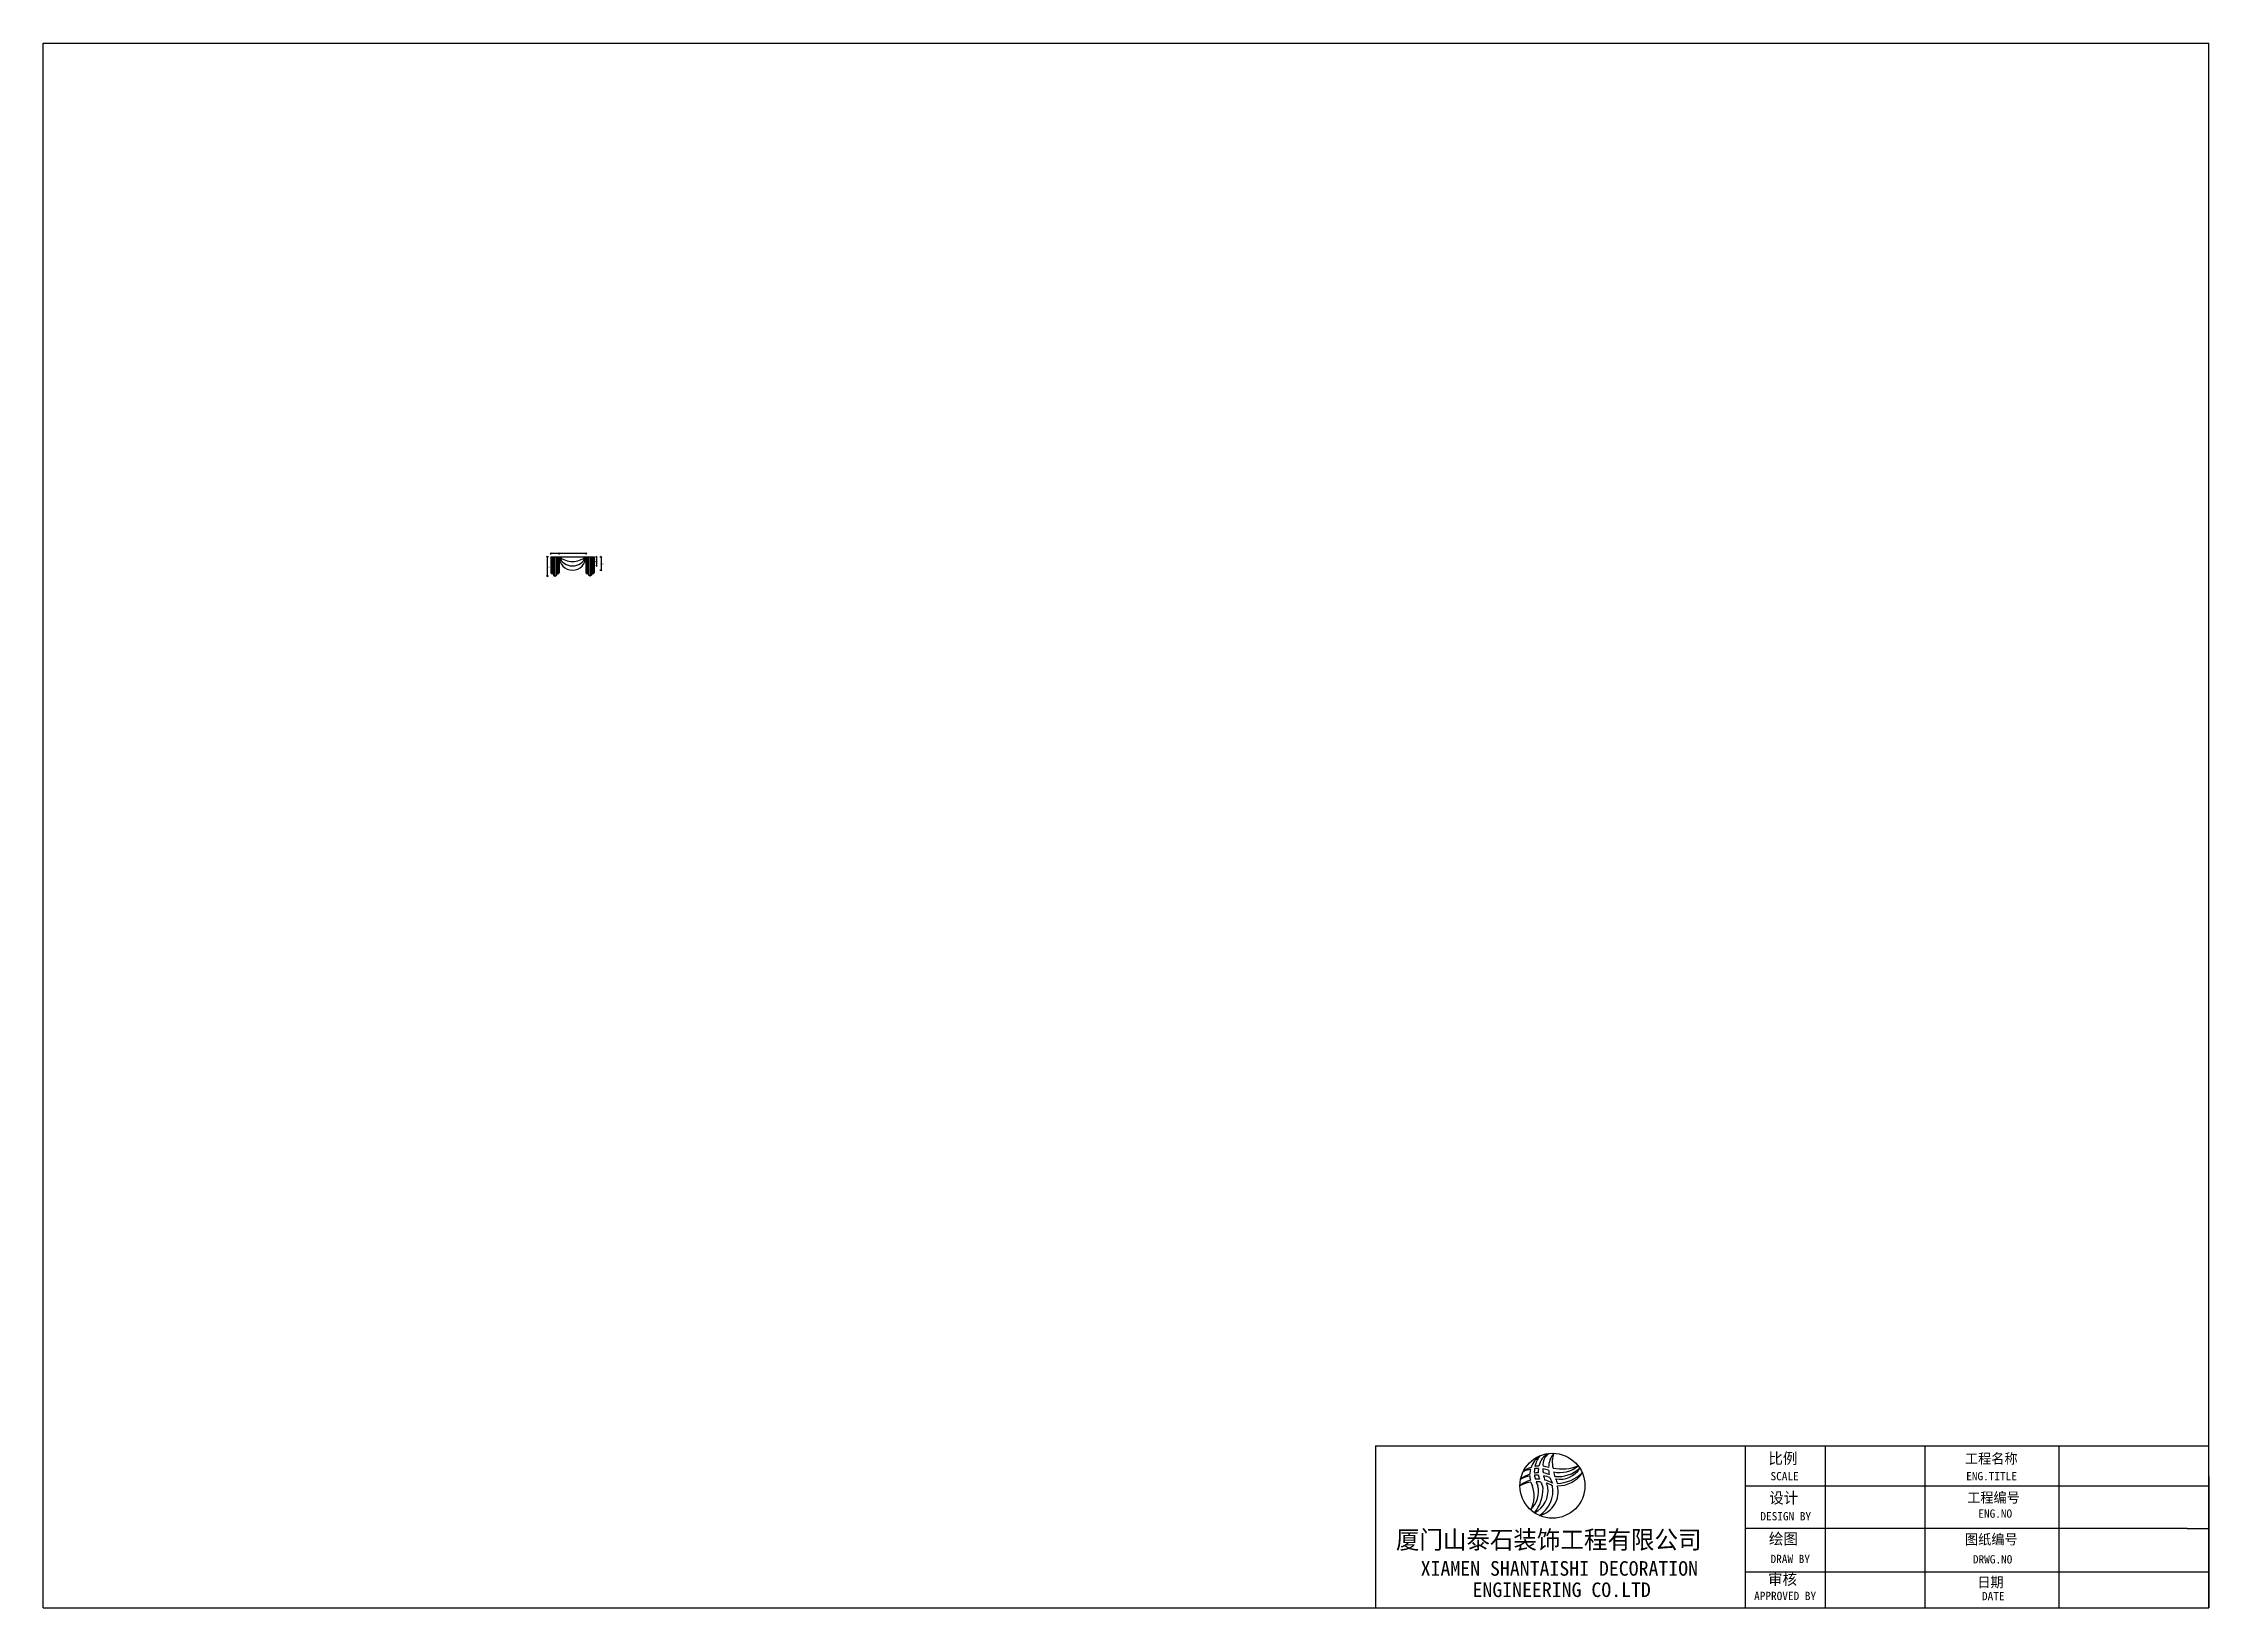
# Model space of a CAD drawing. Header units: metres. Extents: x 203 to 603, y -201 to 88.
import ezdxf

# ---------------------------------------------------------------- set-up
doc = ezdxf.new("R2010")
doc.units = ezdxf.units.M

# ---------------------------------------------------------------- blocks, each defined once
blk = doc.blocks.new('A$C6804686B')
blk.add_circle((40, 40), 40)
for centre, radius, start, end in [((23.16, 21.01), 35.1, 108.35, 129.33), ((21.87, 36.19), 27.69, 107.15, 130.42), ((22.01, 18.84), 42.47, 102.24, 115.21), ((40.93, 53.09), 28.85, 165.43, 177.53), ((40.93, 53.09), 28.85, 125.26, 160.66), ((51.15, 56.66), 33.49, 172.35, 181.96), ((23.85, 12.76), 43.19, 91.79, 98.22), ((22.01, 18.84), 42.47, 88.95, 95.48), ((24.29, 29.17), 35.1, 91.47, 99.63), ((51.15, 56.66), 33.49, 143.36, 167.71), ((50.91, 57.09), 28.44, 171.49, 182.34), ((42.99, 61.18), 19.84, 112.6, 171.05), ((67.47, 60.19), 39.21, 179.04, 186.57), ((22.01, 18.84), 42.47, 71.85, 81.52), ((44.56, 66.11), 16.24, 124.48, 187.37), ((24.29, 29.17), 35.1, 71.85, 83.19), ((23.16, 21.01), 35.1, 68.65, 81.21), ((61.98, 62.5), 26.76, 139.17, 179.93), ((70.78, 60.96), 35.59, 182.83, 191.76), ((68.07, 69.42), 28.38, 158.13, 195.58), ((51.75, 116.04), 55.36, 258.52, 291.11), ((49.27, 91.32), 35.03, 257.24, 309.8), ((109.8, 71.2), 69.7, 191.62, 196.56), ((46.68, 91.01), 39.84, 264.69, 312.56), ((49.44, 76.37), 28.33, 258.67, 328.74), ((44.39, 89.18), 46.28, 272.1, 314.2), ((47.23, 74.99), 35.03, 268.14, 327.17), ((22.25, 12.85), 35.1, 105.61, 129.33), ((19.96, 2.52), 42.47, 98.9, 118.04), ((20.87, 10.68), 42.47, 101.93, 118.04), ((40.93, 53.09), 28.85, 181.71, 192.88), ((-8.67, 33.22), 31.5, 314.21, 12.43), ((-17.4, 27.4), 34.97, 331.36, 21.09), ((40.93, 53.09), 28.85, 197.37, 207.02), ((4.31, 33.72), 30.2, 296.59, 8.09), ((-17.55, 35.99), 45.92, 320.39, 1.05), ((20.87, 10.68), 42.47, 87.46, 94.08), ((51.15, 56.66), 33.49, 186.2, 194.92), ((22.13, 19.83), 28.41, 86.42, 96.77), ((19.96, 2.52), 42.47, 82.72, 90.28), ((51.15, 56.66), 33.49, 200.39, 209.82), ((50.91, 57.09), 28.44, 188.06, 198.27), ((16.75, 32.69), 30.24, 283.88, 13.95), ((4.31, 33.72), 36.2, 302.95, 9.96), ((50.91, 57.09), 28.44, 205.97, 212.15), ((18.36, 36.64), 10, 1.05, 32.15), ((20.87, 10.68), 42.47, 67.8, 78.89), ((67.47, 60.19), 39.21, 191.53, 199.73), ((22.25, 12.85), 35.1, 59.7, 76.3), ((19.96, 2.52), 42.47, 61.91, 73.35), ((67.47, 60.19), 39.21, 205.67, 208.7), ((24.31, 36.56), 10, 8.09, 28.7), ((70.78, 60.96), 35.59, 197.93, 210.01), ((109.8, 71.2), 69.7, 198.93, 203.93)]:
    blk.add_arc(centre, radius, start, end)
blk = doc.blocks.new('_OBLIQUE')
at = {"color": 0, "linetype": 'BYBLOCK'}
blk.add_line((-0.5, -0.5), (0.5, 0.5), dxfattribs=at)

msp = doc.modelspace()

# ---------------------------------------------------------------- linework, layer by layer
for p, q in [((295.86, -6.92), (295.52, -6.92)), ((295.65, -6.92), (295.65, -10.52)), ((296.32, -6.92), (304.29, -6.92)), ((296.32, -6.92), (296.32, -9.92)), ((296.33, -6.53), (296.33, -6.21)), ((297.82, -6.33), (296.33, -6.33)), ((296.57, -6.92), (296.57, -10.12)), ((296.82, -6.92), (296.82, -10.32)), ((297.07, -6.92), (297.07, -10.52)), ((297.32, -6.92), (297.32, -10.32)), ((297.57, -6.92), (297.57, -10.12)), ((297.82, -6.27), (297.82, -6.21)), ((297.82, -6.53), (297.82, -6.21)), ((302.82, -6.33), (297.82, -6.33)), ((297.82, -6.92), (297.82, -9.92)), ((302.79, -6.92), (302.79, -9.92)), ((302.82, -6.53), (302.82, -6.21)), ((303.04, -6.92), (303.04, -10.12)), ((303.29, -6.92), (303.29, -10.32)), ((303.54, -6.92), (303.54, -10.52)), ((303.79, -6.92), (303.79, -10.32)), ((304.04, -6.92), (304.04, -10.12)), ((304.29, -6.92), (304.29, -9.92)), ((304.55, -6.92), (304.84, -6.92)), ((304.55, -7.82), (304.84, -7.82)), ((304.66, -7.82), (304.59, -7.82)), ((304.72, -6.92), (304.72, -7.82)), ((304.72, -7.82), (304.72, -8.62)), ((305.37, -6.92), (305.74, -6.92)), ((305.62, -6.92), (305.62, -9.41)), ((295.86, -10.52), (295.52, -10.52)), ((296.32, -9.92), (296.57, -10.12)), ((296.57, -10.12), (296.82, -9.92)), ((296.82, -10.32), (297.07, -10.52)), ((297.07, -10.52), (297.32, -10.32)), ((297.32, -9.92), (297.57, -10.12)), ((297.57, -10.12), (297.82, -9.92)), ((303.04, -10.12), (302.79, -9.92)), ((303.29, -9.92), (303.04, -10.12)), ((303.54, -10.52), (303.29, -10.32)), ((303.79, -10.32), (303.54, -10.52)), ((304.04, -10.12), (303.79, -9.92)), ((304.29, -9.92), (304.04, -10.12)), ((304.84, -8.62), (304.59, -8.62)), ((305.37, -9.41), (305.74, -9.41)), ((516.91, -171.2), (516.91, -201.08)), ((531.69, -171.2), (531.69, -201.08)), ((550.09, -171.2), (550.09, -201.08)), ((574.84, -171.2), (574.84, -201.08)), ((516.91, -178.54), (574.84, -178.54)), ((574.84, -178.54), (602.55, -178.54)), ((516.91, -186.41), (598.6, -186.41)), ((598.6, -186.43), (602.55, -186.43)), ((516.91, -194.47), (602.55, -194.47)), ((448.66, -201.08), (602.55, -201.08))]:
    msp.add_line(p, q)
for points in [[(202.55, -201.08), (202.55, 87.92)], [(202.55, 87.92), (602.55, 87.92)], [(202.55, 87.92), (602.55, 87.92)], [(602.55, -201.08), (602.55, 87.92)], [(448.66, -171.2), (602.55, -171.2)], [(448.66, -171.2), (448.66, -201.08)], [(602.55, -176.87), (602.55, -201.08)], [(202.55, -201.08), (602.55, -201.08)]]:
    msp.add_lwpolyline(points)
for centre, radius, start, end in [((300.32, -3.9), 3.92, 230.4, 269.78), ((300.32, -6.92), 2.5, 180, 269.66), ((300.32, -5.94), 2.69, 201.57, 269.68), ((300.29, -6.92), 2.5, 270.34, 0), ((300.29, -3.9), 3.92, 270.22, 309.6), ((300.29, -5.94), 2.69, 270.32, 338.43)]:
    msp.add_arc(centre, radius, start, end)

# ---------------------------------------------------------------- block references
at = {"xscale": 0.25, "yscale": 0.25, "zscale": 0.25}
for p, rotation in [((295.65, -6.92), 90), ((296.33, -6.33), 180), ((297.82, -6.33), 180), ((304.72, -6.92), 90), ((304.72, -7.82), 90), ((304.72, -7.82), 270), ((305.62, -6.92), 90), ((295.65, -10.52), 270), ((304.72, -8.62), 270), ((305.62, -9.41), 270)]:
    msp.add_blockref('_OBLIQUE', p, dxfattribs=dict(at, rotation=rotation))
for name, p, xscale, yscale, zscale in [('_OBLIQUE', (297.82, -6.33), 0.25, 0.25, 0.25), ('_OBLIQUE', (302.82, -6.33), 0.25, 0.25, 0.25), ('A$C6804686B', (475.33, -184.55), 0.15, 0.15, 0.15)]:
    msp.add_blockref(name, p, dxfattribs=dict(xscale=xscale, yscale=yscale, zscale=zscale))

# ---------------------------------------------------------------- texts
for s, height, p in [('比例', 2.06, (521.22, -174.52)), ('SCALE', 1.53, (521.61, -177.55)), ('工程名称', 1.87, (557.53, -174.47)), ('ENG.TITLE', 1.53, (557.75, -177.54)), ('设计', 2.06, (521.37, -181.82)), ('工程编号', 1.87, (557.94, -181.66)), ('DESIGN BY', 1.53, (519.74, -184.95)), ('ENG.NO', 1.53, (560, -184.46)), ('厦门山泰石装饰工程有限公司', 3.34, (452.41, -190.19)), ('绘图', 2.06, (521.31, -189.38)), ('图纸编号', 1.87, (557.53, -189.39)), ('DRAW BY', 1.53, (521.61, -192.84)), ('DRWG.NO', 1.53, (558.99, -192.91)), ('XIAMEN SHANTAISHI DECORATION', 2.69, (456.98, -195.17)), ('审核', 2.06, (521.15, -196.84)), ('日期', 1.87, (559.81, -197.3)), ('ENGINEERING CO.LTD', 2.69, (466.56, -199.11)), ('APPROVED BY', 1.53, (518.58, -199.67)), ('DATE', 1.53, (560.67, -199.7))]:
    msp.add_text(s, height=height).set_placement(p)
at = {"char_height": 0.25, "attachment_point": 1}
for s, insert in [('\\A1;150', (297.08, -6.15)), ('\\A1;500', (300.32, -6.15)), ('\\A1;90', (304.53, -7.37)), ('\\A1;360', (295.46, -8.72)), ('\\A1;80', (304.53, -8.22)), ('\\A1;250', (305.43, -8.16))]:
    msp.add_mtext(s, dxfattribs=dict(at, insert=insert))

doc.saveas('drawing.dxf')
